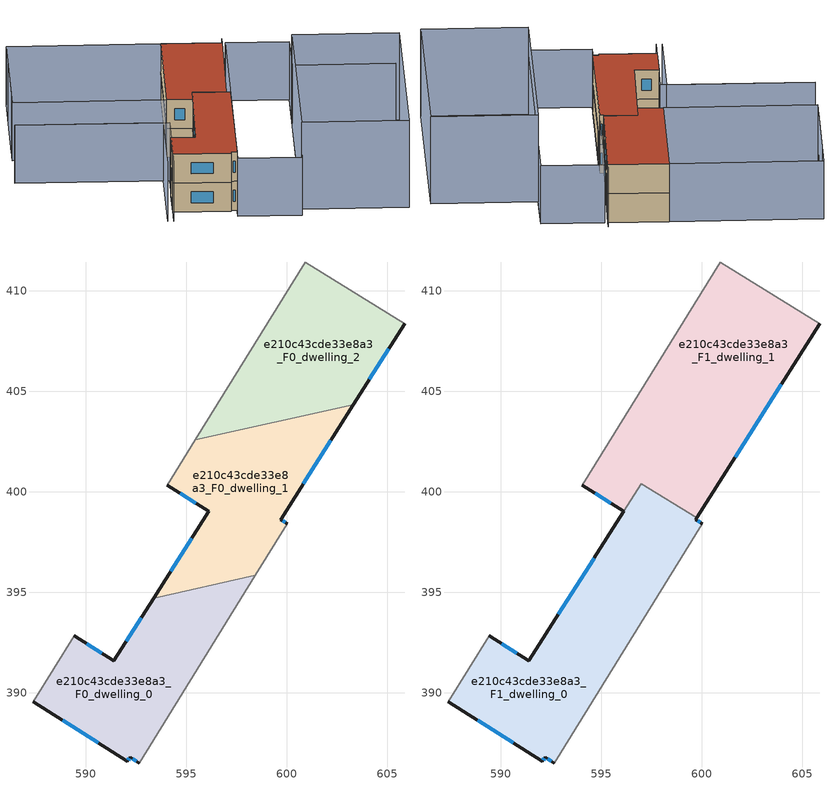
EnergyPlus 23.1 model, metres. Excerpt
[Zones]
e210c43cde33e8a3_F0_dwelling_0
 floor ground (EU_floor_Construction): 598.43,395.83 592.66,386.5 592.2,386.79 592.06,386.58 587.38,389.54 589.41,392.83 591.39,391.58 593.38,394.71 z0
 wall outside (EU_wall_Construction): 587.38,389.54 592.06,386.58 592.2,386.79 592.66,386.5 / 593.38,394.71 591.39,391.58 589.41,392.83 z0:3
 wall adiabatic (EU_wall_Construction): 589.41,392.83 587.38,389.54 / 592.66,386.5 598.43,395.83 z0:3
 wall to e210c43cde33e8a3_F0_dwelling_1 (EU_wall_Construction): 598.43,395.83 593.38,394.71 z0:3
 window (EU_Window_Construction): 588.84,388.62 590.6,387.5 / 590.78,391.97 590.03,392.44 / 592.76,393.73 592.01,392.55 / 592.34,386.7 592.51,386.59 / 592.1,386.64 592.15,386.72 z0.93:2.07
e210c43cde33e8a3_F0_dwelling_1
 floor ground (EU_floor_Construction): 603.32,404.34 599.69,398.61 600.02,398.4 598.43,395.83 593.38,394.71 596.11,399.02 594.05,400.33 595.43,402.58 z0
 wall outside (EU_wall_Construction): 594.05,400.33 596.11,399.02 593.38,394.71 / 600.02,398.4 599.69,398.61 603.32,404.34 z0:3
 wall adiabatic (EU_wall_Construction): 595.43,402.58 594.05,400.33 / 598.43,395.83 600.02,398.4 z0:3
 wall to e210c43cde33e8a3_F0_dwelling_2 (EU_wall_Construction): 603.32,404.34 595.43,402.58 z0:3
 window (EU_Window_Construction): 594.69,399.92 595.47,399.43 / 600.82,400.4 602.19,402.55 / 599.92,398.47 599.79,398.55 / 595.26,397.68 594.23,396.05 z0.93:2.07
e210c43cde33e8a3_F0_dwelling_2
 floor ground (EU_floor_Construction): 605.87,408.37 603.32,404.34 595.43,402.58 600.91,411.43 z0
 wall outside (EU_wall_Construction): 603.32,404.34 605.87,408.37 z0:3
 wall adiabatic (EU_wall_Construction): 605.87,408.37 600.91,411.43 595.43,402.58 z0:3
 window (EU_Window_Construction): 604.11,405.59 605.07,407.11 z0.93:2.07
e210c43cde33e8a3_F1_dwelling_0
 floor to e210c43cde33e8a3_F0_dwelling_0 (EU_floor_Construction): 598.43,395.83 592.66,386.5 592.2,386.79 592.06,386.58 587.38,389.54 589.41,392.83 591.39,391.58 593.38,394.71 z3
 floor to e210c43cde33e8a3_F0_dwelling_1 (EU_floor_Construction): 599.74,398.7 599.69,398.61 600.02,398.4 598.43,395.83 593.38,394.71 596.99,400.4 z3
 wall outside (EU_wall_Construction): 600.02,398.4 599.69,398.61 599.74,398.7 / 587.38,389.54 592.06,386.58 592.2,386.79 592.66,386.5 / 596.11,399.02 591.39,391.58 589.41,392.83 z3:6
 wall adiabatic (EU_wall_Construction): 592.66,386.5 600.02,398.4 / 589.41,392.83 587.38,389.54 z3:6
 wall to e210c43cde33e8a3_F1_dwelling_1 (EU_wall_Construction): 599.74,398.7 596.99,400.4 596.11,399.02 z3:6
 window (EU_Window_Construction): 590.78,391.97 590.03,392.44 / 599.92,398.47 599.79,398.55 / 592.34,386.7 592.51,386.59 / 592.1,386.64 592.15,386.72 / 588.84,388.62 590.6,387.5 / 594.64,396.7 592.86,393.9 z3.93:5.07
 roof outside (EU_roof_Construction): 592.66,386.5 600.02,398.4 599.69,398.61 599.74,398.7 596.99,400.4 591.39,391.58 589.41,392.83 587.38,389.54 592.06,386.58 592.2,386.79 z6
e210c43cde33e8a3_F1_dwelling_1
 floor to e210c43cde33e8a3_F0_dwelling_1 (EU_floor_Construction): 603.32,404.34 599.74,398.7 596.99,400.41 596.11,399.02 594.04,400.33 595.43,402.58 z3
 floor to e210c43cde33e8a3_F0_dwelling_2 (EU_floor_Construction): 605.87,408.37 603.32,404.34 595.43,402.58 600.91,411.43 z3
 wall outside (EU_wall_Construction): 599.74,398.7 605.87,408.37 / 594.05,400.33 596.11,399.02 z3:6
 wall adiabatic (EU_wall_Construction): 605.87,408.37 600.91,411.43 594.05,400.33 z3:6
 window (EU_Window_Construction): 601.65,401.71 603.96,405.36 / 594.69,399.92 595.47,399.43 z3.93:5.07
 roof outside (EU_roof_Construction): 599.74,398.7 605.87,408.37 600.91,411.43 594.05,400.33 596.11,399.02 596.99,400.41 z6
shading: 597.79,383.21 608.55,400.62 / 608.55,400.62 617.2,395.27 / 617.2,395.27 606.44,377.86 / 606.44,377.86 597.79,383.21 z0:9; 578.8,403.49 591.24,395.74 / 591.24,395.74 586.26,387.76 / 578.8,403.49 590.77,396.09 / 590.77,396.09 585.8,388.05 / 616.71,395.15 608.36,400.31 / 608.36,400.31 611.27,405.02 / 606.38,409.18 605.88,408.36 / 588.47,419.12 582.63,409.72 / 611.28,405.02 597.09,382.06 / 597.09,382.06 591.9,385.27 / 591.9,385.27 606.09,408.23 / 606.09,408.23 611.28,405.02 / 588.46,419.13 600.91,411.43 / 600.91,411.43 594.04,400.33 / 594.04,400.33 581.6,408.03 / 581.6,408.03 588.46,419.13 z0:6
[Building]
EU S2 Campaign: North Axis=0; Terrain=City; Solar Distribution=FullExterior
[Site:Location]
Montreal-Trudeau.Intl.AP: Latitude=45.4667; Longitude=-73.75; Time Zone=-5; Elevation=36
[SizingPeriod:WeatherFileDays]
AnnualSizingPeriod: Begin Month=1; Begin Day of Month=1; End Month=12; End Day of Month=31; Day of Week for Start Day=Monday; Use Weather File Daylight Saving Period=No; Use Weather File Rain and Snow Indicators=No
[MATERIAL]
EU_InternalMass_Material: Roughness=MediumRough; Thickness=0.1; Conductivity=1; Density=1800; Specific Heat=900; Thermal Absorptance=0.9; Solar Absorptance=0.7; Visible Absorptance=0.7
[MATERIAL:NOMASS] Roughness=MediumRough; Thermal Absorptance=0.9; Solar Absorptance=0.7; Visible Absorptance=0.7
Name | Thermal Resistance
EU_wall_NoMass; EU_floor_NoMass | 1.36485
EU_roof_NoMass | 2.55992
[WINDOWMATERIAL:SIMPLEGLAZINGSYSTEM]
EU_Window_SimpleGlazing: UFactor=3.92339; Solar Heat Gain Coefficient=0.8; Visible Transmittance=0.8
[CONSTRUCTION]
EU_wall_Construction: EU_wall_NoMass
EU_roof_Construction: EU_roof_NoMass
EU_floor_Construction: EU_floor_NoMass
EU_Window_Construction: EU_Window_SimpleGlazing
EU_InternalMass_Construction: EU_InternalMass_Material
[ZONE] Type=1; Multiplier=1; Ceiling Height=autocalculate; Floor Area=autocalculate; Part of Total Floor Area=Yes
Name | Volume
e210c43cde33e8a3_F0_dwelling_0 | 132.016
e210c43cde33e8a3_F1_dwelling_0 | 185.966
e210c43cde33e8a3_F0_dwelling_1 | 132.021
e210c43cde33e8a3_F1_dwelling_1 | 210.002
e210c43cde33e8a3_F0_dwelling_2 | 132.019
[INTERNALMASS] Construction=EU_InternalMass_Construction
Name | Zone or ZoneList | Surface Area
e210c43cde33e8a3_F0_dwelling_0_EU_InternalMass | e210c43cde33e8a3_F0_dwelling_0 | 44.0053
e210c43cde33e8a3_F0_dwelling_1_EU_InternalMass | e210c43cde33e8a3_F0_dwelling_1 | 44.0071
e210c43cde33e8a3_F0_dwelling_2_EU_InternalMass | e210c43cde33e8a3_F0_dwelling_2 | 44.0067
e210c43cde33e8a3_F1_dwelling_0_EU_InternalMass | e210c43cde33e8a3_F1_dwelling_0 | 62.0198
e210c43cde33e8a3_F1_dwelling_1_EU_InternalMass | e210c43cde33e8a3_F1_dwelling_1 | 70.0031
[OTHEREQUIPMENT] Fuel Type=Electricity; Design Level Calculation Method=Watts/Area; Power per Zone Floor Area=1; Fraction Latent=0; Fraction Radiant=0; Fraction Lost=0; Carbon Dioxide Generation Rate=0; EndUse Subcategory=EU_Step8_InternalGains
Name | Zone or ZoneList or Space or SpaceList | Schedule
EU_Step8_InternalGain_e210c43cde33e8a3_F0_dwelling_0_f000 | e210c43cde33e8a3_F0_dwelling_0 | EU_Step8_GainSchedule_e210c43cde33e8a3_F0_dwelling_0_f000
EU_Step8_InternalGain_e210c43cde33e8a3_F0_dwelling_1_f000 | e210c43cde33e8a3_F0_dwelling_1 | EU_Step8_GainSchedule_e210c43cde33e8a3_F0_dwelling_1_f000
EU_Step8_InternalGain_e210c43cde33e8a3_F0_dwelling_2_f000 | e210c43cde33e8a3_F0_dwelling_2 | EU_Step8_GainSchedule_e210c43cde33e8a3_F0_dwelling_2_f000
EU_Step8_InternalGain_e210c43cde33e8a3_F1_dwelling_0_f000 | e210c43cde33e8a3_F1_dwelling_0 | EU_Step8_GainSchedule_e210c43cde33e8a3_F1_dwelling_0_f000
EU_Step8_InternalGain_e210c43cde33e8a3_F1_dwelling_1_f000 | e210c43cde33e8a3_F1_dwelling_1 | EU_Step8_GainSchedule_e210c43cde33e8a3_F1_dwelling_1_f000
[ZONEVENTILATION:DESIGNFLOWRATE] Schedule=EU_AlwaysOn; Design Flow Rate Calculation Method=AirChanges/Hour; Air Changes per Hour=0.860309; Ventilation Type=Natural; Fan Pressure Rise=0; Fan Total Efficiency=1; Constant Term Coefficient=1; Temperature Term Coefficient=0; Velocity Term Coefficient=0; Velocity Squared Term Coefficient=0; Minimum Indoor Temperature=-100; Maximum Indoor Temperature=100; Delta Temperature=-100; Minimum Outdoor Temperature=-100; Maximum Outdoor Temperature=100; Maximum Wind Speed=40
Name | Zone or ZoneList or Space or SpaceList
EU_ConstantAir_e210c43cde33e8a3_F0_dwelling_0 | e210c43cde33e8a3_F0_dwelling_0
EU_ConstantAir_e210c43cde33e8a3_F0_dwelling_1 | e210c43cde33e8a3_F0_dwelling_1
EU_ConstantAir_e210c43cde33e8a3_F0_dwelling_2 | e210c43cde33e8a3_F0_dwelling_2
EU_ConstantAir_e210c43cde33e8a3_F1_dwelling_0 | e210c43cde33e8a3_F1_dwelling_0
EU_ConstantAir_e210c43cde33e8a3_F1_dwelling_1 | e210c43cde33e8a3_F1_dwelling_1
[HVACTEMPLATE:THERMOSTAT] Constant Heating Setpoint=20; Constant Cooling Setpoint=50
EU_HeatOnly_e210c43cde33e8a3_F0_dwelling_0; EU_HeatOnly_e210c43cde33e8a3_F0_dwelling_1; EU_HeatOnly_e210c43cde33e8a3_F0_dwelling_2; EU_HeatOnly_e210c43cde33e8a3_F1_dwelling_0; EU_HeatOnly_e210c43cde33e8a3_F1_dwelling_1
[HVACTEMPLATE:ZONE:IDEALLOADSAIRSYSTEM] System Availability Schedule=EU_AlwaysOn; Maximum Heating Supply Air Temperature=50; Minimum Cooling Supply Air Temperature=13; Maximum Heating Supply Air Humidity Ratio=0.0156; Minimum Cooling Supply Air Humidity Ratio=0.0077; Heating Limit=NoLimit; Cooling Limit=NoLimit; Heating Availability Schedule=EU_AlwaysOn; Cooling Availability Schedule=EU_CoolingOff; Dehumidification Control Type=ConstantSensibleHeatRatio; Cooling Sensible Heat Ratio=0.7; Dehumidification Setpoint=60; Humidification Control Type=None; Humidification Setpoint=30; Outdoor Air Method=None; Outdoor Air Flow Rate per Person=0.00944; Outdoor Air Flow Rate per Zone Floor Area=0; Outdoor Air Flow Rate per Zone=0; Demand Controlled Ventilation Type=None; Outdoor Air Economizer Type=NoEconomizer; Heat Recovery Type=None; Sensible Heat Recovery Effectiveness=0.7; Latent Heat Recovery Effectiveness=0.65
Name | Template Thermostat
e210c43cde33e8a3_F0_dwelling_0 | EU_HeatOnly_e210c43cde33e8a3_F0_dwelling_0
e210c43cde33e8a3_F0_dwelling_1 | EU_HeatOnly_e210c43cde33e8a3_F0_dwelling_1
e210c43cde33e8a3_F0_dwelling_2 | EU_HeatOnly_e210c43cde33e8a3_F0_dwelling_2
e210c43cde33e8a3_F1_dwelling_0 | EU_HeatOnly_e210c43cde33e8a3_F1_dwelling_0
e210c43cde33e8a3_F1_dwelling_1 | EU_HeatOnly_e210c43cde33e8a3_F1_dwelling_1
[SIZING:ZONE] Zone Cooling Design Supply Air Temperature Input Method=SupplyAirTemperature; Zone Cooling Design Supply Air Temperature=13; Zone Heating Design Supply Air Temperature Input Method=SupplyAirTemperature; Zone Heating Design Supply Air Temperature=50; Zone Cooling Design Supply Air Humidity Ratio=0.008; Zone Heating Design Supply Air Humidity Ratio=0.008; Cooling Design Air Flow Method=DesignDay; Cooling Design Air Flow Rate=0; Cooling Minimum Air Flow per Zone Floor Area=0.000762; Cooling Minimum Air Flow=0; Cooling Minimum Air Flow Fraction=0.2; Heating Design Air Flow Method=DesignDay; Heating Design Air Flow Rate=0; Heating Maximum Air Flow per Zone Floor Area=0.002032; Heating Maximum Air Flow=0.141576; Heating Maximum Air Flow Fraction=0.3; Account for Dedicated Outdoor Air System=No; Dedicated Outdoor Air System Control Strategy=NeutralSupplyAir; Dedicated Outdoor Air Low Setpoint Temperature for Design=autosize; Dedicated Outdoor Air High Setpoint Temperature for Design=autosize; Zone Load Sizing Method=Sensible Load Only No Latent Load; Zone Latent Cooling Design Supply Air Humidity Ratio Input Method=HumidityRatioDifference; Zone Cooling Design Supply Air Humidity Ratio Difference=0.005; Zone Latent Heating Design Supply Air Humidity Ratio Input Method=HumidityRatioDifference; Zone Humidification Design Supply Air Humidity Ratio Difference=0.005
e210c43cde33e8a3_F0_dwelling_0; e210c43cde33e8a3_F0_dwelling_1; e210c43cde33e8a3_F0_dwelling_2; e210c43cde33e8a3_F1_dwelling_0; e210c43cde33e8a3_F1_dwelling_1
[SCHEDULE:CONSTANT]
Name | Hourly Value
EU_AlwaysOn | 1
EU_CoolingOff | 0
[SCHEDULE:FILE] Column Number=1; Rows to Skip at Top=0; Number of Hours of Data=8760; Column Separator=Comma; Interpolate to Timestep=No; Minutes per Item=60; Adjust Schedule for Daylight Savings=Yes
Name | File
EU_Step8_GainSchedule_e210c43cde33e8a3_F0_dwelling_0_f000 | ../../schedules/e210c43cde33e8a3/e210c43cde33e8a3_F0_dwelling_0_f000_gain.csv
EU_Step8_GainSchedule_e210c43cde33e8a3_F0_dwelling_1_f000 | ../../schedules/e210c43cde33e8a3/e210c43cde33e8a3_F0_dwelling_1_f000_gain.csv
EU_Step8_GainSchedule_e210c43cde33e8a3_F0_dwelling_2_f000 | ../../schedules/e210c43cde33e8a3/e210c43cde33e8a3_F0_dwelling_2_f000_gain.csv
EU_Step8_GainSchedule_e210c43cde33e8a3_F1_dwelling_0_f000 | ../../schedules/e210c43cde33e8a3/e210c43cde33e8a3_F1_dwelling_0_f000_gain.csv
EU_Step8_GainSchedule_e210c43cde33e8a3_F1_dwelling_1_f000 | ../../schedules/e210c43cde33e8a3/e210c43cde33e8a3_F1_dwelling_1_f000_gain.csv
